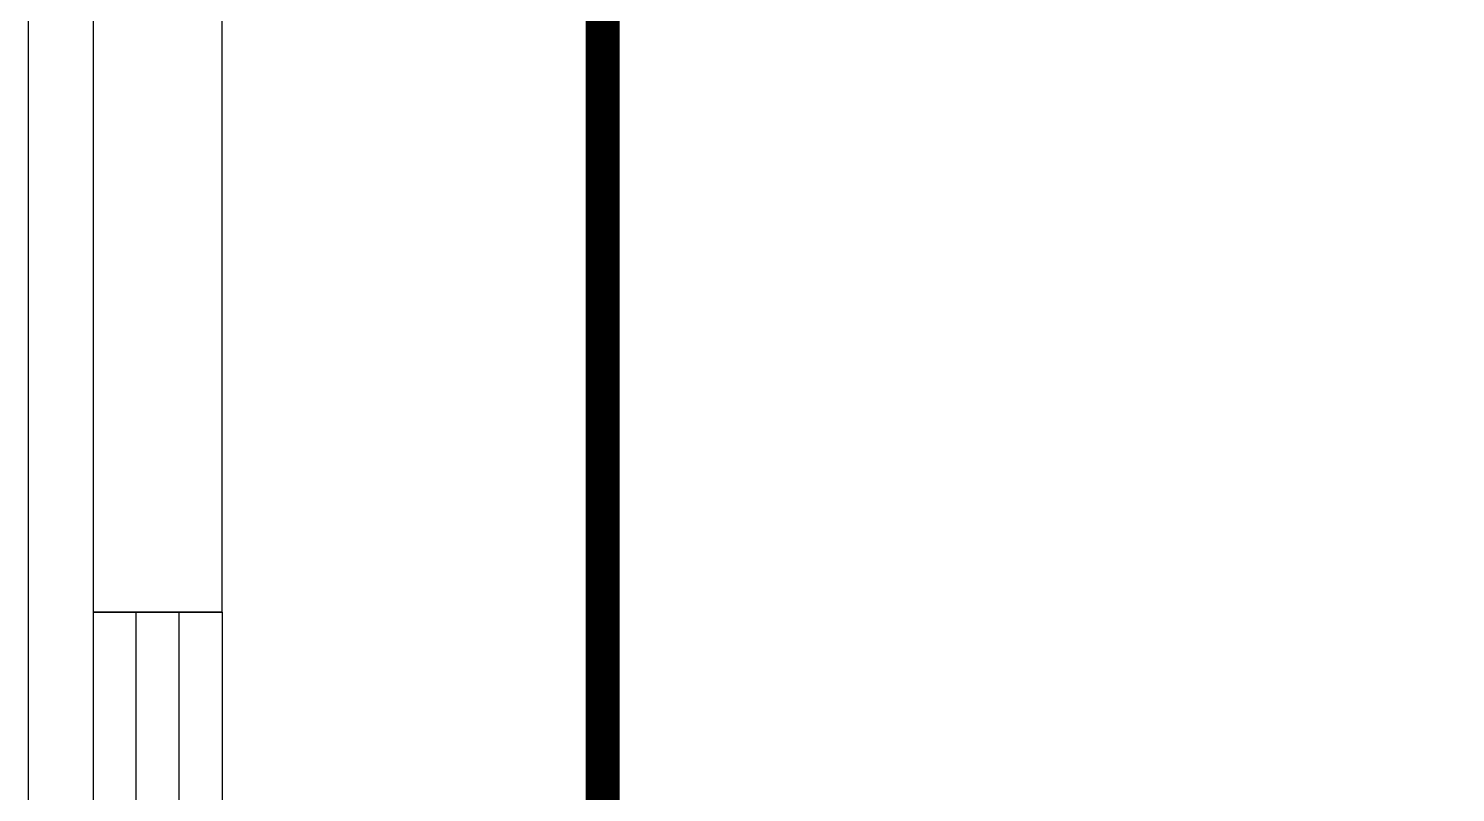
# Model space of a CAD drawing. Extents: x 12152 to 491505, y 111028 to 412681.
# Drawn here: x 155597 to 157810, y 199640 to 200824 of the extents above; entities that cross this region are included whole.
import ezdxf

# ---------------------------------------------------------------- set-up
doc = ezdxf.new("R2010")
doc.units = 0
doc.header["$LTSCALE"] = 1000
doc.header["$MEASUREMENT"] = 0
doc.linetypes.add('DASH', pattern=[0.35, 0.25, -0.1])
for name, color, linetype in [('WALL', 11, 'Continuous'), ('WINDOW', 4, 'Continuous'), ('WIRE-应急', 4, 'DASH'), ('图框(锁住)', 7, 'Continuous')]:
    doc.layers.add(name, color=color, linetype=linetype)

# ---------------------------------------------------------------- blocks, each defined once
blk = doc.blocks.new('$TCHSYS$WIN2D')
for p, q in [((-0.5, 0.5), (0.5, 0.5)), ((-0.5, 0.5), (-0.5, -0.5)), ((0.5, 0.16667), (-0.5, 0.16667)), ((0.5, -0.16667), (-0.5, -0.16667)), ((-0.5, -0.5), (0.5, -0.5))]:
    blk.add_line(p, q)

msp = doc.modelspace()

# ---------------------------------------------------------------- linework, layer by layer
at = {"layer": 'WALL', "color": 0}
for p, q in [((155697.1, 202669.2), (155697.1, 199919.2)), ((155897.1, 199919.2), (155897.1, 202669.2)), ((155697.1, 199919.2), (155897.1, 199919.2))]:
    msp.add_line(p, q, dxfattribs=at)
at = {"layer": 'WIRE-应急', "linetype": 'DASH', "const_width": 52.5}
msp.add_lwpolyline([(156487.3, 195403.4), (156487.3, 200985.1)], dxfattribs=at)
at = {"layer": '图框(锁住)', "color": 0}
msp.add_lwpolyline([(164447.1, 188294.2), (155597.1, 188294.2), (155597.1, 214294.2), (164447.1, 214294.2)], dxfattribs=at)

# ---------------------------------------------------------------- block references
at = {"layer": 'WINDOW', "color": 0, "xscale": 3600, "yscale": 200, "zscale": 3600, "rotation": 270}
msp.add_blockref('$TCHSYS$WIN2D', (155797.1, 198119.2), dxfattribs=at)

doc.saveas('drawing.dxf')
